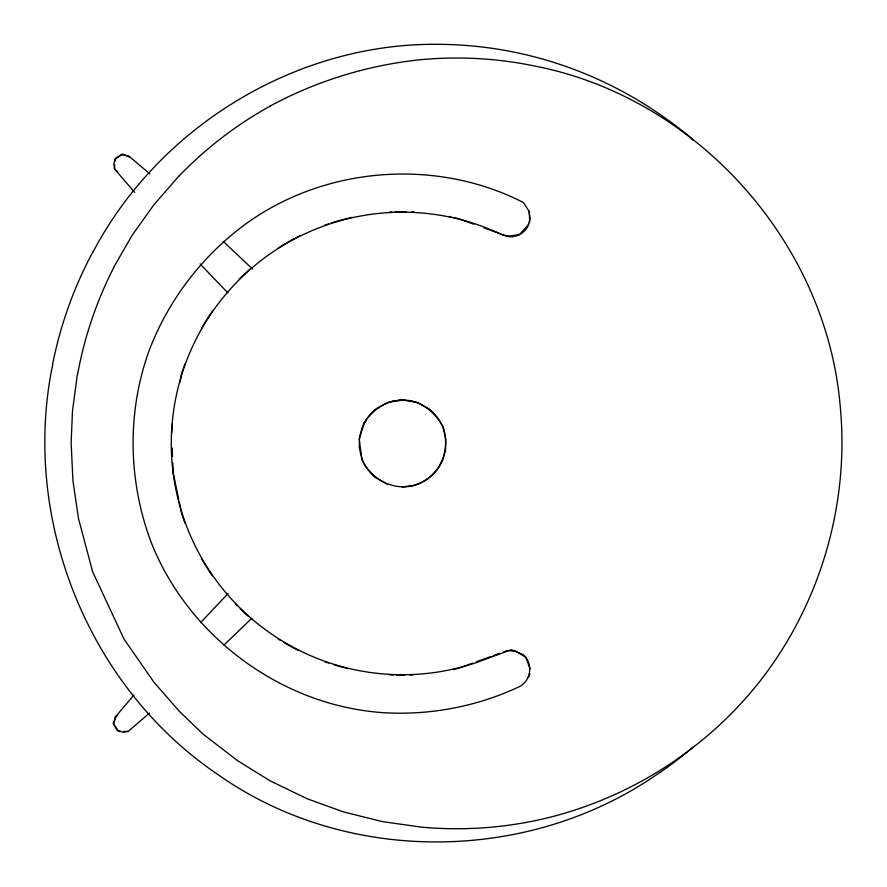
<?xml version="1.0" encoding="UTF-8"?>
<svg xmlns="http://www.w3.org/2000/svg" width="887" height="887" viewBox="0 0 887 887"><rect width="100%" height="100%" fill="white"/><g stroke="black" fill="none" stroke-linecap="round" stroke-linejoin="round"><path stroke-width="1.33" d="M114.29 168.785L114.689 164.838M115.088 160.891L115.343 158.263L122.683 154.039L130.012 157.287M77.413 374.092L72.49 410.947L71.137 443.045L72.934 480.577L78.433 518.252L92.625 571.727L123.98 639.039L154.05 682.358L179.54 711.529L202.935 734.015L237.638 760.724L270.136 780.848L307.157 798.743L343.491 811.915L382.474 821.628L421.569 827.15A420.028 402.376 90 0 0 536.713 820.342C623.251 801.77 702.582 752.863 757.908 683.766C819.599 606.287 849.702 505.158 840.244 406.545C826.54 242.45 696.716 97.736 535.149 66.115A419.64 401.988 -90 0 0 419.451 59.817C367.218 65.35 316.337 81.083 270.136 106.052M52.743 364.38C20.789 517.853 87.358 686.239 217.526 774.284C346.917 865.912 530.936 863.661 659.873 772.377M172.455 423.565L171.635 432.978M180.006 382.242L181.458 374.247A231.662 231.662 0 0 1 185.006 363.814M133.882 695.131L115.155 717.206L113.758 724.38L118.459 730.91L123.415 732.263L128.837 730.821L149.493 713.093M528.475 677.313L530.005 673.798M116.385 715.997L113.137 723.326L117.372 730.655L120 730.921M113.469 267.708L132.052 235.399L154.05 204.553L179.107 175.837M93.013 252.008C159.372 126.021 297.666 41.855 440.495 44.35A426.17 406.013 87.6 0 1 691.55 138.427M363.792 423.598L366.231 420.527M528.896 224.2L519.35 234.667L507.164 236.286L484.003 227.892M200.529 622.696L228.092 593.525M251.897 618.228L224.067 644.938M115.155 717.206L117.272 715.776M374.347 410.282L376.731 408.962M472.505 663.177L458.291 668.321A231.662 231.662 0 0 1 452.924 669.585M476.386 661.769L490.6 656.624M493.183 655.681L499.647 653.342M503.517 651.945L507.397 650.537M391.644 401.434L394.238 401.068M398.13 400.514L400.724 400.148M402.022 486.941L412.732 485.644A43.408 43.408 0 0 0 443.3 458.424L445.518 449.82L445.806 439.187L443.555 429.186A43.408 43.408 0 0 0 428.72 408.807L417.821 402.598L403.086 400.015L388.439 402.188L376.997 408.364A43.408 43.408 0 0 0 361.818 428.476L359.601 437.08L359.302 447.713L361.563 457.714A43.408 43.408 0 0 0 376.398 478.093L387.286 484.302M508.65 650.648L516.201 651.324L525.803 657.356L530.082 668.887M123.947 731.32L127.883 731.72M410.06 400.924L412.732 401.257M509.681 236.718L502.419 234.867A231.263 231.263 0 0 0 171.734 428.953A231.263 231.263 0 0 0 475.532 662.911L511.333 649.683L523.241 654.728C533.475 663.398 531.169 680.894 519.128 686.771C476.53 706.762 429.031 715.687 382.075 712.594C281.367 705.22 189.23 637.054 151.622 543.509C128.027 481.708 126.63 411.989 149.437 349.744C169.173 298.442 204.165 253.338 249.059 221.606C328.19 166.091 437.38 158.451 523.43 202.524L528.985 211.161L530.005 218.69L528.031 226.052A19.303 19.303 0 0 1 509.681 236.718M473.702 224.167L458.269 218.568A231.662 231.662 0 0 0 454.244 217.637M149.87 173.874L128.792 156.045L121.63 154.648L115.099 159.361L113.747 164.306L115.188 169.739L117.162 171.102M691.405 138.616L693.379 140.456M223.313 241.43L252.473 268.983M227.782 292.799L200.129 263.96M134.713 192.401L115.188 169.739M429.585 409.306L431.282 411.302M372.983 474.612L375.523 477.594M178.686 499.259L173.12 472.461L172.765 462.925M179.241 501.942L181.469 512.664A231.662 231.662 0 0 0 185.006 523.108M172.2 447.957L172.51 456.118M529.339 211.35L529.716 221.927M52.588 364.346A391.2 373.859 89.8 0 1 92.88 251.93M412.932 674.896A231.662 231.662 0 0 1 410.149 674.996M404.616 675.118A231.662 231.662 0 0 1 396.356 675.04M393.584 674.952A231.662 231.662 0 0 1 389.437 674.752M348.147 668.654A231.662 231.662 0 0 1 333.734 664.673M328.567 662.999A231.662 231.662 0 0 1 324.709 661.658M298.42 650.404A231.662 231.662 0 0 1 284.117 642.565M280.569 640.414A231.662 231.662 0 0 1 278.219 638.939M248.26 616.265A231.662 231.662 0 0 1 240.211 608.737M237.284 605.81A231.662 231.662 0 0 1 235.354 603.814M212.436 575.851A231.662 231.662 0 0 1 201.382 558.366M201.382 328.567A231.662 231.662 0 0 1 212.425 311.082M239.224 279.161A231.662 231.662 0 0 1 250.322 268.828M278.208 247.994A231.662 231.662 0 0 1 299.618 235.92M324.697 225.265A231.662 231.662 0 0 1 328.556 223.934M331.128 223.08A231.662 231.662 0 0 1 352.183 217.337M389.415 212.17A231.662 231.662 0 0 1 392.176 212.026M394.948 211.915A231.662 231.662 0 0 1 405.98 211.816M411.513 211.971A231.662 231.662 0 0 1 414.296 212.093M448.833 216.461A231.662 231.662 0 0 1 451.55 217.038M179.174 175.903A400.913 383.993 -90 0 1 270.158 106.107M693.545 746.666A414.539 395.979 -89 0 1 659.95 772.499M77.635 374.137A375.367 359.157 -89.8 0 1 113.647 267.807M364.513 422.256L359.135 439.176L362.118 460.198C371.598 479.423 393.351 491.143 414.462 485.333C439.619 477.006 451.195 451.605 442.99 426.702C434.796 411.768 420.261 399.815 402.554 400.092C386.865 400.104 372.884 409.317 364.513 422.256"/></g></svg>
